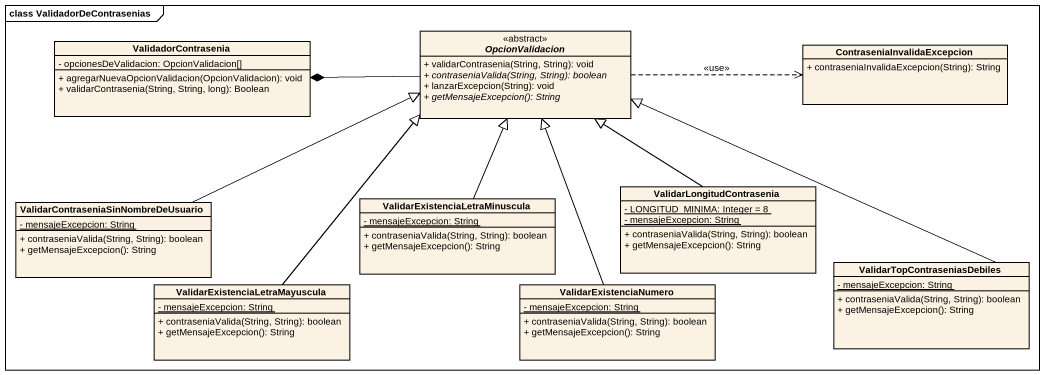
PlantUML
@startuml
mainframe class ValidadorDeContrasenias
hide circle
hide empty members
skinparam classAttributeIconSize 0
class ValidadorContrasenia {
  - opcionesDeValidacion: OpcionValidacion[]
  + agregarNuevaOpcionValidacion(OpcionValidacion): void
  + validarContrasenia(String, String, long): Boolean
}
abstract class OpcionValidacion <<abstract>> {
  + validarContrasenia(String, String): void
  {abstract} + contraseniaValida(String, String): boolean
  + lanzarExcepcion(String): void
  {abstract} + getMensajeExcepcion(): String
}
class ContraseniaInvalidaExcepcion {
  + contraseniaInvalidaExcepcion(String): String
}
class "ValidarContraseniaSinNombreDeUsuario" as ValidarContraseniaSinNombreD {
  {static} - mensajeExcepcion: String
  + contraseniaValida(String, String): boolean
  + getMensajeExcepcion(): String
}
class "ValidarExistenciaLetraMinuscula" as ValidarExistenciaLetraMinusc {
  {static} - mensajeExcepcion: String
  + contraseniaValida(String, String): boolean
  + getMensajeExcepcion(): String
}
class ValidarLongitudContrasenia {
  {static} - LONGITUD_MINIMA: Integer = 8
  {static} - mensajeExcepcion: String
  + contraseniaValida(String, String): boolean
  + getMensajeExcepcion(): String
}
class "ValidarTopContraseniasDebiles" as ValidarTopContraseniasDebile {
  {static} - mensajeExcepcion: String
  + contraseniaValida(String, String): boolean
  + getMensajeExcepcion(): String
}
class "ValidarExistenciaLetraMayuscula" as ValidarExistenciaLetraMayusc {
  {static} - mensajeExcepcion: String
  + contraseniaValida(String, String): boolean
  + getMensajeExcepcion(): String
}
class ValidarExistenciaNumero {
  {static} - mensajeExcepcion: String
  + contraseniaValida(String, String): boolean
  + getMensajeExcepcion(): String
}
OpcionValidacion -left-* ValidadorContrasenia
OpcionValidacion .right.> ContraseniaInvalidaExcepcion : <<use>>
ValidarContraseniaSinNombreD -right-|> OpcionValidacion
ValidarExistenciaLetraMinusc -up-|> OpcionValidacion
ValidarLongitudContrasenia -up-|> OpcionValidacion
ValidarTopContraseniasDebile -left-|> OpcionValidacion
ValidarExistenciaLetraMayusc -up-|> OpcionValidacion
ValidarExistenciaNumero -up-|> OpcionValidacion
@enduml
